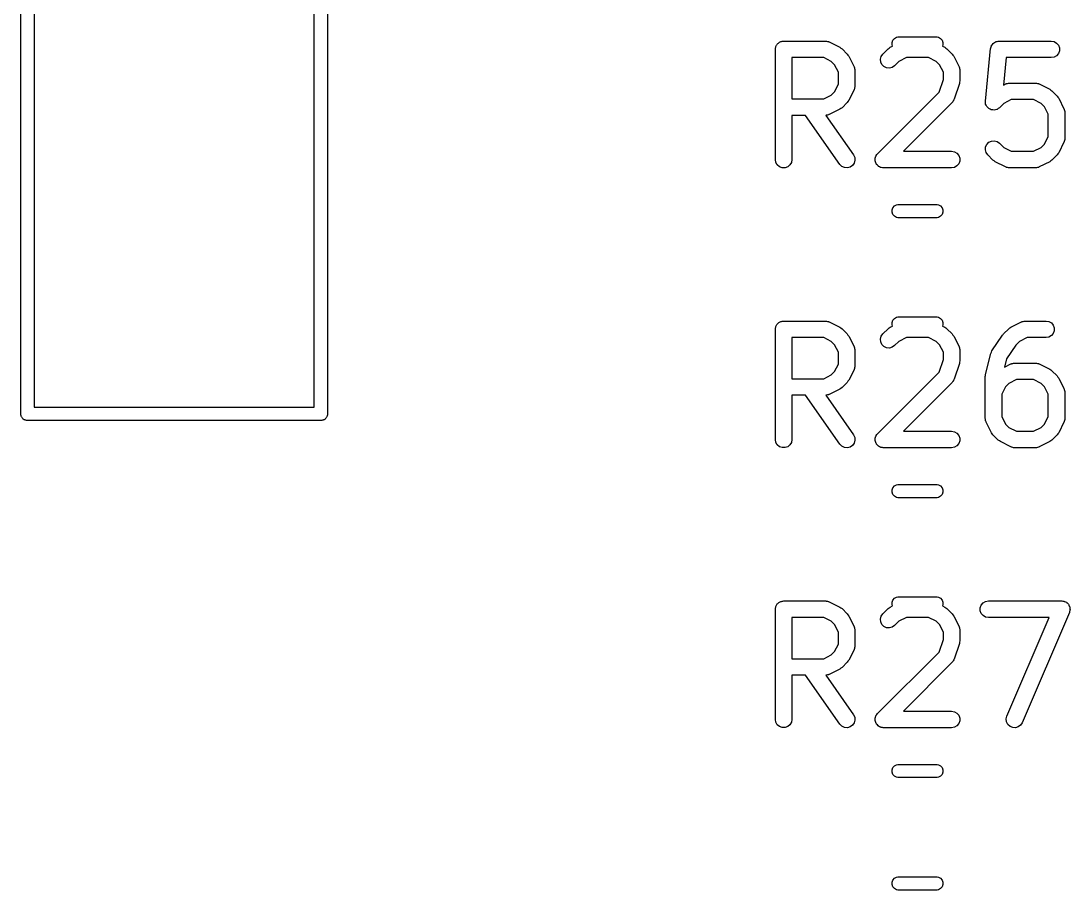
# Model space of a CAD drawing. Extents: x 105.5 to 202.9, y -138.6 to -44.
# Drawn here: x 142.12 to 151.64, y -79.31 to -71.42 of the extents above; entities that cross this region are included whole.
import ezdxf

# ---------------------------------------------------------------- set-up
doc = ezdxf.new("R2010")
doc.units = 0
doc.header["$MEASUREMENT"] = 0
doc.layers.add('BLACK', color=7, linetype='CONTINUOUS')

msp = doc.modelspace()

# ---------------------------------------------------------------- linework, layer by layer
at = {"layer": 'BLACK', "linetype": 'CONTINUOUS'}
for p, q in [((142.12, -74.9794), (142.12, -69.8448)), ((144.9, -69.8448), (144.9, -74.9952)), ((142.24, -69.91), (142.24, -74.93)), ((144.78, -74.93), (144.78, -69.91)), ((150.045, -71.5833), (150.063, -71.5727)), ((150.063, -71.5727), (150.078, -71.57)), ((150.078, -71.57), (150.432, -71.57)), ((150.432, -71.57), (150.447, -71.5727)), ((150.447, -71.5727), (150.465, -71.5833)), ((148.966, -71.6824), (148.967, -71.6759)), ((148.967, -71.6694), (148.969, -71.6632)), ((148.967, -71.6759), (148.967, -71.6694)), ((148.969, -71.6632), (148.97, -71.6567)), ((148.97, -71.6567), (148.974, -71.651)), ((148.974, -71.651), (148.976, -71.6449)), ((148.976, -71.6449), (148.98, -71.6399)), ((148.98, -71.6399), (148.983, -71.6342)), ((148.983, -71.6342), (148.988, -71.63)), ((148.988, -71.63), (148.993, -71.6249)), ((148.993, -71.6249), (148.998, -71.6216)), ((148.998, -71.6216), (149.003, -71.6174)), ((149.003, -71.6174), (149.009, -71.6152)), ((149.009, -71.6152), (149.015, -71.6119)), ((149.015, -71.6119), (149.022, -71.6108)), ((149.022, -71.6108), (149.028, -71.6085)), ((149.028, -71.6085), (149.034, -71.6085)), ((149.034, -71.6085), (149.041, -71.6074)), ((149.041, -71.6074), (149.422, -71.6074)), ((149.422, -71.6074), (149.426, -71.6081)), ((149.426, -71.6081), (149.43, -71.6079)), ((149.43, -71.6079), (149.439, -71.6104)), ((149.439, -71.6104), (149.447, -71.6119)), ((149.447, -71.6119), (149.451, -71.6141)), ((149.451, -71.6141), (149.455, -71.6153)), ((149.455, -71.6153), (149.55, -71.6629)), ((149.55, -71.6629), (149.56, -71.6701)), ((149.56, -71.6701), (149.57, -71.677)), ((149.57, -71.677), (149.618, -71.7246)), ((149.94, -71.7246), (149.988, -71.677)), ((149.988, -71.677), (149.998, -71.6701)), ((149.998, -71.6701), (150.007, -71.6629)), ((150.007, -71.6629), (150.028, -71.6525)), ((150.024, -71.6194), (150.031, -71.5995)), ((150.024, -71.6406), (150.024, -71.6194)), ((150.028, -71.6525), (150.024, -71.6406)), ((150.031, -71.5995), (150.045, -71.5833)), ((150.465, -71.5833), (150.479, -71.5995)), ((150.479, -71.5995), (150.486, -71.6194)), ((150.486, -71.6406), (150.482, -71.6525)), ((150.482, -71.6525), (150.503, -71.6629)), ((150.486, -71.6194), (150.486, -71.6406)), ((150.503, -71.6629), (150.512, -71.6701)), ((150.512, -71.6701), (150.522, -71.677)), ((150.522, -71.677), (150.57, -71.7246)), ((150.871, -72.1511), (150.918, -71.6749)), ((150.918, -71.6749), (150.919, -71.6722)), ((150.919, -71.6694), (150.923, -71.6597)), ((150.919, -71.6722), (150.919, -71.6694)), ((150.923, -71.6597), (150.926, -71.6498)), ((150.926, -71.6498), (150.927, -71.6475)), ((150.927, -71.6475), (150.928, -71.6449)), ((150.928, -71.6449), (150.935, -71.637)), ((150.935, -71.637), (150.941, -71.6287)), ((150.941, -71.6287), (150.943, -71.6271)), ((150.943, -71.6271), (150.945, -71.6249)), ((150.945, -71.6249), (150.954, -71.6198)), ((150.954, -71.6198), (150.962, -71.614)), ((150.962, -71.614), (150.965, -71.6133)), ((150.965, -71.6133), (150.967, -71.6119)), ((150.967, -71.6119), (150.978, -71.6101)), ((150.978, -71.6101), (150.987, -71.6076)), ((150.987, -71.6076), (150.99, -71.6079)), ((150.99, -71.6079), (150.993, -71.6074)), ((150.993, -71.6074), (151.469, -71.6074)), ((151.469, -71.6074), (151.495, -71.6119)), ((151.495, -71.6119), (151.517, -71.6249)), ((151.517, -71.6249), (151.534, -71.6449)), ((151.534, -71.6449), (151.543, -71.6694)), ((151.543, -71.6694), (151.543, -71.6954)), ((148.966, -72.6824), (148.966, -71.6824)), ((149.116, -71.7574), (149.116, -72.1312)), ((149.404, -71.7574), (149.116, -71.7574)), ((149.472, -71.7916), (149.404, -71.7574)), ((149.618, -71.7246), (149.624, -71.7344)), ((149.624, -71.7344), (149.632, -71.7441)), ((149.632, -71.7441), (149.679, -71.8393)), ((149.918, -71.7711), (149.925, -71.7459)), ((149.921, -71.797), (149.918, -71.7711)), ((149.925, -71.7459), (149.94, -71.7246)), ((150.154, -71.7574), (150.085, -71.7916)), ((150.356, -71.7574), (150.154, -71.7574)), ((150.425, -71.7916), (150.356, -71.7574)), ((150.57, -71.7246), (150.577, -71.7344)), ((150.577, -71.7344), (150.584, -71.7441)), ((150.584, -71.7441), (150.632, -71.8393)), ((151.061, -71.7574), (151.036, -72.0056)), ((151.469, -71.7574), (151.061, -71.7574)), ((151.495, -71.7529), (151.469, -71.7574)), ((151.517, -71.7398), (151.495, -71.7529)), ((151.534, -71.7199), (151.517, -71.7398)), ((151.543, -71.6954), (151.534, -71.7199)), ((149.503, -71.822), (149.472, -71.7916)), ((149.537, -71.8906), (149.503, -71.822)), ((149.679, -71.8393), (149.68, -71.8435)), ((149.68, -71.8435), (149.683, -71.8472)), ((149.683, -71.8472), (149.684, -71.8559)), ((149.684, -71.8559), (149.687, -71.8643)), ((149.687, -71.8643), (149.686, -71.8686)), ((149.932, -71.8206), (149.921, -71.797)), ((149.95, -71.8391), (149.932, -71.8206)), ((149.974, -71.8501), (149.95, -71.8391)), ((150, -71.8523), (149.974, -71.8501)), ((150.025, -71.8456), (150, -71.8523)), ((150.046, -71.8307), (150.025, -71.8456)), ((150.085, -71.7916), (150.046, -71.8307)), ((150.455, -71.822), (150.425, -71.7916)), ((150.49, -71.8906), (150.455, -71.822)), ((150.632, -71.8393), (150.633, -71.8435)), ((150.633, -71.8435), (150.635, -71.8472)), ((150.635, -71.8472), (150.637, -71.8559)), ((150.637, -71.8559), (150.639, -71.8643)), ((150.639, -71.8643), (150.639, -71.8686)), ((149.537, -71.998), (149.537, -71.8906)), ((149.686, -71.8686), (149.687, -71.8729)), ((149.687, -71.8729), (149.687, -72.0157)), ((150.451, -72.0704), (150.49, -71.9559)), ((150.49, -71.9559), (150.49, -71.8906)), ((150.639, -71.8686), (150.64, -71.8729)), ((150.64, -71.8729), (150.64, -71.9681)), ((149.503, -72.0665), (149.537, -71.998)), ((149.679, -72.0493), (149.632, -72.1445)), ((149.68, -72.0451), (149.679, -72.0493)), ((149.683, -72.0414), (149.68, -72.0451)), ((149.684, -72.0327), (149.683, -72.0414)), ((149.687, -72.0243), (149.684, -72.0327)), ((149.687, -72.0157), (149.686, -72.02)), ((149.686, -72.02), (149.687, -72.0243)), ((150.636, -71.9918), (150.588, -72.1347)), ((150.637, -71.9799), (150.636, -71.9918)), ((150.64, -71.9681), (150.637, -71.9799)), ((151.036, -72.0056), (151.055, -71.9963)), ((151.055, -71.9963), (151.059, -71.995)), ((151.059, -71.995), (151.063, -71.9929)), ((151.063, -71.9929), (151.071, -71.9913)), ((151.071, -71.9913), (151.08, -71.9888)), ((151.08, -71.9888), (151.084, -71.9891)), ((151.084, -71.9891), (151.088, -71.9883)), ((151.088, -71.9883), (151.326, -71.9883)), ((151.326, -71.9883), (151.331, -71.9891)), ((151.331, -71.9891), (151.335, -71.9888)), ((151.335, -71.9888), (151.343, -71.9913)), ((151.343, -71.9913), (151.352, -71.9929)), ((151.352, -71.9929), (151.356, -71.995)), ((151.356, -71.995), (151.36, -71.9963)), ((151.36, -71.9963), (151.455, -72.0439)), ((151.455, -72.0439), (151.465, -72.051)), ((151.465, -72.051), (151.475, -72.0579)), ((151.475, -72.0579), (151.522, -72.1055)), ((149.116, -72.1312), (149.404, -72.1312)), ((149.404, -72.1312), (149.472, -72.0969)), ((149.472, -72.0969), (149.503, -72.0665)), ((149.632, -72.1445), (149.624, -72.1542)), ((149.892, -72.6293), (150.451, -72.0704)), ((150.58, -72.1498), (150.576, -72.1576)), ((150.585, -72.1426), (150.58, -72.1498)), ((150.586, -72.1385), (150.585, -72.1426)), ((150.588, -72.1347), (150.586, -72.1385)), ((150.871, -72.1516), (150.871, -72.1511)), ((150.871, -72.152), (150.871, -72.1516)), ((150.872, -72.1645), (150.871, -72.152)), ((151.106, -72.1383), (151.038, -72.1726)), ((151.309, -72.1383), (151.106, -72.1383)), ((151.377, -72.1726), (151.309, -72.1383)), ((151.522, -72.1055), (151.529, -72.1154)), ((151.529, -72.1154), (151.536, -72.125)), ((151.536, -72.125), (151.584, -72.2203)), ((149.55, -72.2257), (149.455, -72.2733)), ((149.56, -72.2185), (149.55, -72.2257)), ((149.57, -72.2116), (149.56, -72.2185)), ((149.618, -72.164), (149.57, -72.2116)), ((149.624, -72.1542), (149.618, -72.164)), ((150.57, -72.164), (150.127, -72.6074)), ((150.572, -72.1604), (150.57, -72.164)), ((150.576, -72.1576), (150.572, -72.1604)), ((150.873, -72.1771), (150.872, -72.1645)), ((150.873, -72.1775), (150.873, -72.1771)), ((150.873, -72.178), (150.873, -72.1775)), ((150.878, -72.1894), (150.873, -72.178)), ((150.884, -72.2008), (150.878, -72.1894)), ((150.884, -72.2012), (150.884, -72.2008)), ((150.884, -72.2016), (150.884, -72.2012)), ((150.893, -72.2105), (150.884, -72.2016)), ((150.902, -72.2195), (150.893, -72.2105)), ((150.902, -72.2197), (150.902, -72.2195)), ((150.902, -72.22), (150.902, -72.2197)), ((150.914, -72.2253), (150.902, -72.22)), ((150.925, -72.2308), (150.914, -72.2253)), ((150.926, -72.2308), (150.925, -72.2308)), ((150.926, -72.231), (150.926, -72.2308)), ((150.939, -72.2321), (150.926, -72.231)), ((150.951, -72.2334), (150.939, -72.2321)), ((150.952, -72.2332), (150.951, -72.2334)), ((150.964, -72.23), (150.952, -72.2333)), ((150.952, -72.2333), (150.952, -72.2332)), ((150.976, -72.2269), (150.964, -72.23)), ((150.977, -72.2267), (150.976, -72.2269)), ((150.987, -72.2193), (150.977, -72.2265)), ((150.977, -72.2265), (150.977, -72.2267)), ((150.998, -72.2123), (150.987, -72.2193)), ((150.999, -72.2116), (150.998, -72.2119)), ((150.998, -72.2119), (150.998, -72.2123)), ((151.038, -72.1726), (150.999, -72.2116)), ((151.408, -72.203), (151.377, -72.1726)), ((151.442, -72.2715), (151.408, -72.203)), ((151.584, -72.2203), (151.585, -72.2244)), ((151.585, -72.2244), (151.587, -72.2282)), ((151.587, -72.2282), (151.589, -72.2368)), ((151.589, -72.2368), (151.591, -72.2452)), ((151.591, -72.2452), (151.591, -72.2495)), ((149.24, -72.2812), (149.116, -72.2812)), ((149.116, -72.2812), (149.116, -72.6824)), ((149.551, -72.7254), (149.24, -72.2812)), ((149.426, -72.2804), (149.423, -72.281)), ((149.423, -72.281), (149.674, -72.6394)), ((149.43, -72.2807), (149.426, -72.2804)), ((149.439, -72.2782), (149.43, -72.2807)), ((149.447, -72.2767), (149.439, -72.2782)), ((149.451, -72.2745), (149.447, -72.2767)), ((149.455, -72.2733), (149.451, -72.2745)), ((151.442, -72.4742), (151.442, -72.2715)), ((151.591, -72.2495), (151.592, -72.2538)), ((151.592, -72.2538), (151.592, -72.4919)), ((150.884, -72.5441), (150.902, -72.5257)), ((150.902, -72.5257), (150.926, -72.5147)), ((150.926, -72.5147), (150.952, -72.5124)), ((150.952, -72.5124), (150.977, -72.5192)), ((150.977, -72.5192), (150.999, -72.5341)), ((150.999, -72.5341), (151.038, -72.5731)), ((151.408, -72.5427), (151.442, -72.4742)), ((151.584, -72.5254), (151.536, -72.6207)), ((151.585, -72.5213), (151.584, -72.5254)), ((151.587, -72.5176), (151.585, -72.5213)), ((151.589, -72.5089), (151.587, -72.5176)), ((151.591, -72.5005), (151.589, -72.5089)), ((151.592, -72.4919), (151.591, -72.4962)), ((151.591, -72.4962), (151.591, -72.5005)), ((149.887, -72.6374), (149.892, -72.6293)), ((150.127, -72.6074), (150.565, -72.6074)), ((150.565, -72.6074), (150.59, -72.6119)), ((150.59, -72.6119), (150.613, -72.6249)), ((150.613, -72.6249), (150.629, -72.6449)), ((150.871, -72.5937), (150.873, -72.5677)), ((150.878, -72.6188), (150.871, -72.5937)), ((150.873, -72.5677), (150.884, -72.5441)), ((150.892, -72.6402), (150.878, -72.6188)), ((151.038, -72.5731), (151.106, -72.6074)), ((151.106, -72.6074), (151.309, -72.6074)), ((151.309, -72.6074), (151.377, -72.5731)), ((151.377, -72.5731), (151.408, -72.5427)), ((151.536, -72.6207), (151.529, -72.6303)), ((148.97, -72.708), (148.966, -72.6824)), ((148.983, -72.7306), (148.97, -72.708)), ((149.111, -72.708), (149.098, -72.7306)), ((149.116, -72.6824), (149.111, -72.708)), ((149.68, -72.7141), (149.665, -72.7354)), ((149.674, -72.6394), (149.685, -72.663)), ((149.687, -72.6889), (149.68, -72.7141)), ((149.685, -72.663), (149.687, -72.6889)), ((149.871, -72.6758), (149.872, -72.6727)), ((149.872, -72.6856), (149.871, -72.6758)), ((149.872, -72.6694), (149.875, -72.6601)), ((149.872, -72.6727), (149.872, -72.6694)), ((149.872, -72.6954), (149.872, -72.6856)), ((149.873, -72.6985), (149.872, -72.6954)), ((149.873, -72.7018), (149.873, -72.6985)), ((149.877, -72.7107), (149.873, -72.7018)), ((149.875, -72.6601), (149.878, -72.6507)), ((149.881, -72.7199), (149.877, -72.7107)), ((149.878, -72.6507), (149.879, -72.648)), ((149.879, -72.648), (149.881, -72.6449)), ((149.881, -72.6449), (149.887, -72.6374)), ((149.883, -72.7224), (149.881, -72.7199)), ((149.884, -72.7254), (149.883, -72.7224)), ((150.629, -72.7199), (150.613, -72.7398)), ((150.629, -72.6449), (150.638, -72.6694)), ((150.638, -72.6954), (150.629, -72.7199)), ((150.638, -72.6694), (150.638, -72.6954)), ((150.94, -72.6878), (150.892, -72.6402)), ((150.95, -72.6947), (150.94, -72.6878)), ((150.96, -72.7018), (150.95, -72.6947)), ((151.055, -72.7495), (150.96, -72.7018)), ((151.455, -72.7018), (151.36, -72.7495)), ((151.465, -72.6947), (151.455, -72.7018)), ((151.475, -72.6878), (151.465, -72.6947)), ((151.522, -72.6402), (151.475, -72.6878)), ((151.529, -72.6303), (151.522, -72.6402)), ((149.003, -72.7473), (148.983, -72.7306)), ((149.028, -72.7562), (149.003, -72.7473)), ((149.054, -72.7562), (149.028, -72.7562)), ((149.078, -72.7473), (149.054, -72.7562)), ((149.098, -72.7306), (149.078, -72.7473)), ((149.569, -72.7438), (149.551, -72.7254)), ((149.593, -72.7548), (149.569, -72.7438)), ((149.619, -72.7571), (149.593, -72.7548)), ((149.644, -72.7504), (149.619, -72.7571)), ((149.665, -72.7354), (149.644, -72.7504)), ((149.891, -72.7323), (149.884, -72.7254)), ((149.897, -72.7398), (149.891, -72.7323)), ((149.9, -72.7415), (149.897, -72.7398)), ((149.902, -72.7438), (149.9, -72.7415)), ((149.911, -72.748), (149.902, -72.7438)), ((149.92, -72.7529), (149.911, -72.748)), ((149.923, -72.7534), (149.92, -72.7529)), ((149.926, -72.7548), (149.923, -72.7534)), ((149.936, -72.7557), (149.926, -72.7548)), ((149.945, -72.7574), (149.936, -72.7557)), ((150.565, -72.7574), (149.945, -72.7574)), ((150.59, -72.7529), (150.565, -72.7574)), ((150.613, -72.7398), (150.59, -72.7529)), ((151.059, -72.7507), (151.055, -72.7495)), ((151.063, -72.7529), (151.059, -72.7507)), ((151.071, -72.7544), (151.063, -72.7529)), ((151.08, -72.7569), (151.071, -72.7544)), ((151.084, -72.7566), (151.08, -72.7569)), ((151.088, -72.7574), (151.084, -72.7566)), ((151.326, -72.7574), (151.088, -72.7574)), ((151.331, -72.7566), (151.326, -72.7574)), ((151.335, -72.7569), (151.331, -72.7566)), ((151.343, -72.7544), (151.335, -72.7569)), ((151.352, -72.7529), (151.343, -72.7544)), ((151.356, -72.7507), (151.352, -72.7529)), ((151.36, -72.7495), (151.356, -72.7507)), ((150.031, -73.1195), (150.045, -73.1033)), ((150.045, -73.1033), (150.063, -73.0927)), ((150.063, -73.0927), (150.078, -73.09)), ((150.078, -73.09), (150.432, -73.09)), ((150.432, -73.09), (150.447, -73.0927)), ((150.447, -73.0927), (150.465, -73.1033)), ((150.465, -73.1033), (150.479, -73.1195)), ((150.024, -73.1394), (150.031, -73.1195)), ((150.024, -73.1606), (150.024, -73.1394)), ((150.031, -73.1805), (150.024, -73.1606)), ((150.045, -73.1967), (150.031, -73.1805)), ((150.063, -73.2073), (150.045, -73.1967)), ((150.465, -73.1967), (150.447, -73.2073)), ((150.479, -73.1805), (150.465, -73.1967)), ((150.479, -73.1195), (150.486, -73.1394)), ((150.486, -73.1606), (150.479, -73.1805)), ((150.486, -73.1394), (150.486, -73.1606)), ((150.078, -73.21), (150.063, -73.2073)), ((150.432, -73.21), (150.078, -73.21)), ((150.447, -73.2073), (150.432, -73.21)), ((149.009, -74.1552), (149.015, -74.1519)), ((149.015, -74.1519), (149.022, -74.1508)), ((149.022, -74.1508), (149.028, -74.1485)), ((149.028, -74.1485), (149.034, -74.1485)), ((149.034, -74.1485), (149.041, -74.1474)), ((149.041, -74.1474), (149.422, -74.1474)), ((149.422, -74.1474), (149.426, -74.1481)), ((149.426, -74.1481), (149.43, -74.1479)), ((149.43, -74.1479), (149.439, -74.1504)), ((149.439, -74.1504), (149.447, -74.1519)), ((149.447, -74.1519), (149.451, -74.1541)), ((150.024, -74.1594), (150.031, -74.1395)), ((150.031, -74.1395), (150.045, -74.1233)), ((150.045, -74.1233), (150.063, -74.1127)), ((150.063, -74.1127), (150.078, -74.11)), ((150.078, -74.11), (150.432, -74.11)), ((150.432, -74.11), (150.447, -74.1127)), ((150.447, -74.1127), (150.465, -74.1233)), ((150.465, -74.1233), (150.479, -74.1395)), ((150.479, -74.1395), (150.486, -74.1594)), ((151.202, -74.1541), (151.206, -74.1519)), ((151.206, -74.1519), (151.214, -74.1504)), ((151.214, -74.1504), (151.223, -74.1479)), ((151.223, -74.1479), (151.227, -74.1481)), ((151.227, -74.1481), (151.231, -74.1474)), ((151.231, -74.1474), (151.422, -74.1474)), ((151.422, -74.1474), (151.447, -74.1519)), ((151.447, -74.1519), (151.47, -74.1649)), ((148.966, -74.2224), (148.967, -74.2159)), ((148.966, -75.2224), (148.966, -74.2224)), ((148.967, -74.2094), (148.969, -74.2032)), ((148.967, -74.2159), (148.967, -74.2094)), ((148.969, -74.2032), (148.97, -74.1967)), ((148.97, -74.1967), (148.974, -74.191)), ((148.974, -74.191), (148.976, -74.1849)), ((148.976, -74.1849), (148.98, -74.1799)), ((148.98, -74.1799), (148.983, -74.1742)), ((148.983, -74.1742), (148.988, -74.17)), ((148.988, -74.17), (148.993, -74.1649)), ((148.993, -74.1649), (148.998, -74.1616)), ((148.998, -74.1616), (149.003, -74.1574)), ((149.003, -74.1574), (149.009, -74.1552)), ((149.451, -74.1541), (149.455, -74.1553)), ((149.455, -74.1553), (149.55, -74.2029)), ((149.55, -74.2029), (149.56, -74.2101)), ((149.56, -74.2101), (149.57, -74.217)), ((149.57, -74.217), (149.618, -74.2646)), ((149.94, -74.2646), (149.988, -74.217)), ((149.988, -74.217), (149.998, -74.2101)), ((149.998, -74.2101), (150.007, -74.2029)), ((150.007, -74.2029), (150.028, -74.1925)), ((150.024, -74.1806), (150.024, -74.1594)), ((150.028, -74.1925), (150.024, -74.1806)), ((150.486, -74.1806), (150.482, -74.1925)), ((150.482, -74.1925), (150.503, -74.2029)), ((150.486, -74.1594), (150.486, -74.1806)), ((150.503, -74.2029), (150.512, -74.2101)), ((150.512, -74.2101), (150.522, -74.217)), ((150.522, -74.217), (150.57, -74.2646)), ((151.035, -74.2646), (151.083, -74.217)), ((151.083, -74.217), (151.093, -74.2101)), ((151.093, -74.2101), (151.102, -74.2029)), ((151.102, -74.2029), (151.198, -74.1553)), ((151.198, -74.1553), (151.202, -74.1541)), ((151.47, -74.1649), (151.487, -74.1849)), ((151.487, -74.1849), (151.496, -74.2094)), ((151.496, -74.2354), (151.487, -74.2599)), ((151.496, -74.2094), (151.496, -74.2354)), ((149.116, -74.2974), (149.116, -74.6712)), ((149.404, -74.2974), (149.116, -74.2974)), ((149.472, -74.3316), (149.404, -74.2974)), ((149.503, -74.362), (149.472, -74.3316)), ((149.618, -74.2646), (149.624, -74.2744)), ((149.624, -74.2744), (149.632, -74.2841)), ((149.632, -74.2841), (149.679, -74.3793)), ((149.918, -74.3111), (149.925, -74.2859)), ((149.921, -74.337), (149.918, -74.3111)), ((149.932, -74.3606), (149.921, -74.337)), ((149.925, -74.2859), (149.94, -74.2646)), ((150.085, -74.3316), (150.046, -74.3707)), ((150.154, -74.2974), (150.085, -74.3316)), ((150.356, -74.2974), (150.154, -74.2974)), ((150.425, -74.3316), (150.356, -74.2974)), ((150.455, -74.362), (150.425, -74.3316)), ((150.57, -74.2646), (150.577, -74.2744)), ((150.577, -74.2744), (150.584, -74.2841)), ((150.584, -74.2841), (150.632, -74.3793)), ((150.931, -74.4189), (151.026, -74.276)), ((151.026, -74.276), (151.031, -74.2707)), ((151.031, -74.2707), (151.035, -74.2646)), ((151.18, -74.3316), (151.147, -74.3654)), ((151.249, -74.2974), (151.18, -74.3316)), ((151.422, -74.2974), (151.249, -74.2974)), ((151.447, -74.2929), (151.422, -74.2974)), ((151.47, -74.2798), (151.447, -74.2929)), ((151.487, -74.2599), (151.47, -74.2798)), ((149.537, -74.4306), (149.503, -74.362)), ((149.537, -74.538), (149.537, -74.4306)), ((149.679, -74.3793), (149.68, -74.3835)), ((149.68, -74.3835), (149.683, -74.3872)), ((149.683, -74.3872), (149.684, -74.3959)), ((149.684, -74.3959), (149.687, -74.4043)), ((149.687, -74.4043), (149.686, -74.4086)), ((149.686, -74.4086), (149.687, -74.4129)), ((149.687, -74.4129), (149.687, -74.5557)), ((149.95, -74.3791), (149.932, -74.3606)), ((149.974, -74.3901), (149.95, -74.3791)), ((150, -74.3923), (149.974, -74.3901)), ((150.025, -74.3856), (150, -74.3923)), ((150.046, -74.3707), (150.025, -74.3856)), ((150.49, -74.4306), (150.455, -74.362)), ((150.49, -74.4959), (150.49, -74.4306)), ((150.632, -74.3793), (150.633, -74.3835)), ((150.633, -74.3835), (150.635, -74.3872)), ((150.635, -74.3872), (150.637, -74.3959)), ((150.637, -74.3959), (150.639, -74.4043)), ((150.639, -74.4043), (150.639, -74.4086)), ((150.639, -74.4086), (150.64, -74.4129)), ((150.64, -74.4129), (150.64, -74.5081)), ((150.92, -74.4423), (150.926, -74.4306)), ((150.926, -74.4306), (150.931, -74.4189)), ((151.147, -74.3654), (151.063, -74.4913)), ((150.451, -74.6104), (150.49, -74.4959)), ((150.636, -74.5318), (150.588, -74.6747)), ((150.637, -74.5199), (150.636, -74.5318)), ((150.64, -74.5081), (150.637, -74.5199)), ((150.873, -74.6328), (150.92, -74.4423)), ((151.063, -74.4913), (151.044, -74.5654)), ((151.107, -74.535), (151.11, -74.5329)), ((151.11, -74.5329), (151.119, -74.5313)), ((151.119, -74.5313), (151.127, -74.5288)), ((151.127, -74.5288), (151.132, -74.5291)), ((151.132, -74.5291), (151.136, -74.5283)), ((151.136, -74.5283), (151.326, -74.5283)), ((151.326, -74.5283), (151.331, -74.5291)), ((151.331, -74.5291), (151.335, -74.5288)), ((151.335, -74.5288), (151.343, -74.5313)), ((151.343, -74.5313), (151.352, -74.5329)), ((151.352, -74.5329), (151.356, -74.535)), ((149.472, -74.6369), (149.503, -74.6065)), ((149.503, -74.6065), (149.537, -74.538)), ((149.679, -74.5893), (149.632, -74.6845)), ((149.68, -74.5851), (149.679, -74.5893)), ((149.683, -74.5814), (149.68, -74.5851)), ((149.684, -74.5727), (149.683, -74.5814)), ((149.687, -74.5643), (149.684, -74.5727)), ((149.687, -74.5557), (149.686, -74.56)), ((149.686, -74.56), (149.687, -74.5643)), ((149.892, -75.1693), (150.451, -74.6104)), ((151.044, -74.5654), (151.102, -74.5363)), ((151.102, -74.5363), (151.107, -74.535)), ((151.356, -74.535), (151.36, -74.5363)), ((151.36, -74.5363), (151.455, -74.5839)), ((151.455, -74.5839), (151.465, -74.591)), ((151.465, -74.591), (151.475, -74.5979)), ((151.475, -74.5979), (151.522, -74.6455)), ((149.116, -74.6712), (149.404, -74.6712)), ((149.404, -74.6712), (149.472, -74.6369)), ((149.618, -74.704), (149.57, -74.7516)), ((149.624, -74.6942), (149.618, -74.704)), ((149.632, -74.6845), (149.624, -74.6942)), ((150.57, -74.704), (150.127, -75.1474)), ((150.572, -74.7004), (150.57, -74.704)), ((150.576, -74.6976), (150.572, -74.7004)), ((150.58, -74.6898), (150.576, -74.6976)), ((150.585, -74.6826), (150.58, -74.6898)), ((150.586, -74.6785), (150.585, -74.6826)), ((150.588, -74.6747), (150.586, -74.6785)), ((150.87, -74.651), (150.872, -74.6419)), ((150.87, -75.0319), (150.87, -74.651)), ((150.872, -74.6419), (150.873, -74.6328)), ((151.085, -74.7126), (151.055, -74.743)), ((151.154, -74.6783), (151.085, -74.7126)), ((151.309, -74.6783), (151.154, -74.6783)), ((151.377, -74.7126), (151.309, -74.6783)), ((151.408, -74.743), (151.377, -74.7126)), ((151.522, -74.6455), (151.529, -74.6554)), ((151.529, -74.6554), (151.536, -74.665)), ((151.536, -74.665), (151.584, -74.7603)), ((149.439, -74.8182), (149.43, -74.8207)), ((149.447, -74.8167), (149.439, -74.8182)), ((149.451, -74.8145), (149.447, -74.8167)), ((149.455, -74.8133), (149.451, -74.8145)), ((149.55, -74.7657), (149.455, -74.8133)), ((149.56, -74.7585), (149.55, -74.7657)), ((149.57, -74.7516), (149.56, -74.7585)), ((151.055, -74.743), (151.02, -74.8115)), ((151.02, -74.8115), (151.02, -75.0142)), ((151.442, -74.8115), (151.408, -74.743)), ((151.442, -75.0142), (151.442, -74.8115)), ((151.584, -74.7603), (151.585, -74.7644)), ((151.585, -74.7644), (151.587, -74.7682)), ((151.587, -74.7682), (151.589, -74.7768)), ((151.589, -74.7768), (151.591, -74.7852)), ((151.591, -74.7852), (151.591, -74.7895)), ((151.591, -74.7895), (151.592, -74.7938)), ((151.592, -74.7938), (151.592, -75.0319)), ((149.24, -74.8212), (149.116, -74.8212)), ((149.116, -74.8212), (149.116, -75.2224)), ((149.551, -75.2654), (149.24, -74.8212)), ((149.426, -74.8204), (149.423, -74.821)), ((149.423, -74.821), (149.674, -75.1794)), ((149.43, -74.8207), (149.426, -74.8204)), ((142.12, -75.0006), (142.12, -74.9794)), ((142.122, -75.0056), (142.12, -75.0006)), ((142.123, -75.0108), (142.122, -75.0056)), ((142.24, -74.93), (144.78, -74.93)), ((144.898, -75.0056), (144.897, -75.0108)), ((144.9, -75.0006), (144.898, -75.0056)), ((144.9, -74.9952), (144.9, -74.9953)), ((144.9, -74.9953), (144.9, -75.0006)), ((142.125, -75.0155), (142.123, -75.0108)), ((142.127, -75.0205), (142.125, -75.0155)), ((142.131, -75.0245), (142.127, -75.0205)), ((142.133, -75.0292), (142.131, -75.0245)), ((142.137, -75.0326), (142.133, -75.0292)), ((142.141, -75.0367), (142.137, -75.0326)), ((142.145, -75.0393), (142.141, -75.0367)), ((142.15, -75.0428), (142.145, -75.0393)), ((142.155, -75.0446), (142.15, -75.0428)), ((142.159, -75.0473), (142.155, -75.0446)), ((142.164, -75.0482), (142.159, -75.0473)), ((142.169, -75.05), (142.164, -75.0482)), ((142.175, -75.05), (142.169, -75.05)), ((144.845, -75.05), (142.175, -75.05)), ((142.175, -75.05), (142.175, -75.05)), ((144.851, -75.05), (144.845, -75.05)), ((144.845, -75.05), (144.845, -75.05)), ((144.856, -75.0482), (144.851, -75.05)), ((144.861, -75.0473), (144.856, -75.0482)), ((144.865, -75.0446), (144.861, -75.0473)), ((144.87, -75.0428), (144.865, -75.0446)), ((144.875, -75.0393), (144.87, -75.0428)), ((144.879, -75.0367), (144.875, -75.0393)), ((144.883, -75.0326), (144.879, -75.0367)), ((144.887, -75.0292), (144.883, -75.0326)), ((144.889, -75.0245), (144.887, -75.0292)), ((144.893, -75.0205), (144.889, -75.0245)), ((144.895, -75.0155), (144.893, -75.0205)), ((144.897, -75.0108), (144.895, -75.0155)), ((150.871, -75.0362), (150.87, -75.0319)), ((150.871, -75.0405), (150.871, -75.0362)), ((150.873, -75.0489), (150.871, -75.0405)), ((150.875, -75.0576), (150.873, -75.0489)), ((150.877, -75.0613), (150.875, -75.0576)), ((150.878, -75.0654), (150.877, -75.0613)), ((150.926, -75.1607), (150.878, -75.0654)), ((151.02, -75.0142), (151.055, -75.0827)), ((151.055, -75.0827), (151.085, -75.1131)), ((151.377, -75.1131), (151.408, -75.0827)), ((151.408, -75.0827), (151.442, -75.0142)), ((151.584, -75.0654), (151.536, -75.1607)), ((151.585, -75.0613), (151.584, -75.0654)), ((151.587, -75.0576), (151.585, -75.0613)), ((151.589, -75.0489), (151.587, -75.0576)), ((151.591, -75.0405), (151.589, -75.0489)), ((151.592, -75.0319), (151.591, -75.0362)), ((151.591, -75.0362), (151.591, -75.0405)), ((149.674, -75.1794), (149.685, -75.203)), ((149.872, -75.2094), (149.875, -75.2001)), ((149.875, -75.2001), (149.878, -75.1907)), ((149.878, -75.1907), (149.879, -75.188)), ((149.879, -75.188), (149.881, -75.1849)), ((149.881, -75.1849), (149.887, -75.1774)), ((149.887, -75.1774), (149.892, -75.1693)), ((150.127, -75.1474), (150.565, -75.1474)), ((150.565, -75.1474), (150.59, -75.1519)), ((150.59, -75.1519), (150.613, -75.1649)), ((150.613, -75.1649), (150.629, -75.1849)), ((150.629, -75.1849), (150.638, -75.2094)), ((150.933, -75.1703), (150.926, -75.1607)), ((150.94, -75.1802), (150.933, -75.1703)), ((150.988, -75.2278), (150.94, -75.1802)), ((151.085, -75.1131), (151.154, -75.1474)), ((151.154, -75.1474), (151.309, -75.1474)), ((151.309, -75.1474), (151.377, -75.1131)), ((151.522, -75.1802), (151.475, -75.2278)), ((151.529, -75.1703), (151.522, -75.1802)), ((151.536, -75.1607), (151.529, -75.1703)), ((148.97, -75.248), (148.966, -75.2224)), ((148.983, -75.2706), (148.97, -75.248)), ((149.003, -75.2873), (148.983, -75.2706)), ((149.028, -75.2962), (149.003, -75.2873)), ((149.078, -75.2873), (149.054, -75.2962)), ((149.098, -75.2706), (149.078, -75.2873)), ((149.111, -75.248), (149.098, -75.2706)), ((149.116, -75.2224), (149.111, -75.248)), ((149.569, -75.2838), (149.551, -75.2654)), ((149.593, -75.2948), (149.569, -75.2838)), ((149.619, -75.2971), (149.593, -75.2948)), ((149.644, -75.2904), (149.619, -75.2971)), ((149.665, -75.2754), (149.644, -75.2904)), ((149.68, -75.2541), (149.665, -75.2754)), ((149.687, -75.2289), (149.68, -75.2541)), ((149.685, -75.203), (149.687, -75.2289)), ((149.871, -75.2158), (149.872, -75.2127)), ((149.872, -75.2256), (149.871, -75.2158)), ((149.872, -75.2127), (149.872, -75.2094)), ((149.872, -75.2354), (149.872, -75.2256)), ((149.873, -75.2385), (149.872, -75.2354)), ((149.873, -75.2418), (149.873, -75.2385)), ((149.877, -75.2507), (149.873, -75.2418)), ((149.881, -75.2599), (149.877, -75.2507)), ((149.883, -75.2624), (149.881, -75.2599)), ((149.884, -75.2654), (149.883, -75.2624)), ((149.891, -75.2723), (149.884, -75.2654)), ((149.897, -75.2798), (149.891, -75.2723)), ((149.9, -75.2815), (149.897, -75.2798)), ((149.902, -75.2838), (149.9, -75.2815)), ((149.911, -75.288), (149.902, -75.2838)), ((149.92, -75.2929), (149.911, -75.288)), ((149.923, -75.2934), (149.92, -75.2929)), ((149.926, -75.2948), (149.923, -75.2934)), ((149.936, -75.2957), (149.926, -75.2948)), ((150.59, -75.2929), (150.565, -75.2974)), ((150.613, -75.2798), (150.59, -75.2929)), ((150.629, -75.2599), (150.613, -75.2798)), ((150.638, -75.2354), (150.629, -75.2599)), ((150.638, -75.2094), (150.638, -75.2354)), ((150.998, -75.2347), (150.988, -75.2278)), ((151.007, -75.2418), (150.998, -75.2347)), ((151.102, -75.2895), (151.007, -75.2418)), ((151.107, -75.2907), (151.102, -75.2895)), ((151.11, -75.2929), (151.107, -75.2907)), ((151.119, -75.2944), (151.11, -75.2929)), ((151.127, -75.2969), (151.119, -75.2944)), ((151.343, -75.2944), (151.335, -75.2969)), ((151.352, -75.2929), (151.343, -75.2944)), ((151.356, -75.2907), (151.352, -75.2929)), ((151.36, -75.2895), (151.356, -75.2907)), ((151.455, -75.2418), (151.36, -75.2895)), ((151.465, -75.2347), (151.455, -75.2418)), ((151.475, -75.2278), (151.465, -75.2347)), ((149.054, -75.2962), (149.028, -75.2962)), ((149.945, -75.2974), (149.936, -75.2957)), ((150.565, -75.2974), (149.945, -75.2974)), ((151.132, -75.2966), (151.127, -75.2969)), ((151.136, -75.2974), (151.132, -75.2966)), ((151.326, -75.2974), (151.136, -75.2974)), ((151.331, -75.2966), (151.326, -75.2974)), ((151.335, -75.2969), (151.331, -75.2966)), ((150.024, -75.6794), (150.031, -75.6595)), ((150.031, -75.6595), (150.045, -75.6433)), ((150.045, -75.6433), (150.063, -75.6327)), ((150.063, -75.6327), (150.078, -75.63)), ((150.078, -75.63), (150.432, -75.63)), ((150.432, -75.63), (150.447, -75.6327)), ((150.447, -75.6327), (150.465, -75.6433)), ((150.465, -75.6433), (150.479, -75.6595)), ((150.479, -75.6595), (150.486, -75.6794)), ((150.024, -75.7006), (150.024, -75.6794)), ((150.031, -75.7205), (150.024, -75.7006)), ((150.045, -75.7367), (150.031, -75.7205)), ((150.063, -75.7473), (150.045, -75.7367)), ((150.078, -75.75), (150.063, -75.7473)), ((150.432, -75.75), (150.078, -75.75)), ((150.447, -75.7473), (150.432, -75.75)), ((150.465, -75.7367), (150.447, -75.7473)), ((150.479, -75.7205), (150.465, -75.7367)), ((150.486, -75.7006), (150.479, -75.7205)), ((150.486, -75.6794), (150.486, -75.7006)), ((148.976, -76.7249), (148.98, -76.7199)), ((148.98, -76.7199), (148.983, -76.7142)), ((148.983, -76.7142), (148.988, -76.71)), ((148.988, -76.71), (148.993, -76.7049)), ((148.993, -76.7049), (148.998, -76.7016)), ((148.998, -76.7016), (149.003, -76.6974)), ((149.003, -76.6974), (149.009, -76.6952)), ((149.009, -76.6952), (149.015, -76.6919)), ((149.015, -76.6919), (149.022, -76.6908)), ((149.022, -76.6908), (149.028, -76.6885)), ((149.028, -76.6885), (149.034, -76.6885)), ((149.034, -76.6885), (149.041, -76.6874)), ((149.041, -76.6874), (149.422, -76.6874)), ((149.422, -76.6874), (149.426, -76.6881)), ((149.426, -76.6881), (149.43, -76.6879)), ((149.43, -76.6879), (149.439, -76.6904)), ((149.439, -76.6904), (149.447, -76.6919)), ((149.447, -76.6919), (149.451, -76.6941)), ((149.451, -76.6941), (149.455, -76.6953)), ((149.455, -76.6953), (149.55, -76.7429)), ((150.024, -76.6994), (150.031, -76.6795)), ((150.024, -76.7206), (150.024, -76.6994)), ((150.028, -76.7325), (150.024, -76.7206)), ((150.031, -76.6795), (150.045, -76.6633)), ((150.045, -76.6633), (150.063, -76.6527)), ((150.063, -76.6527), (150.078, -76.65)), ((150.078, -76.65), (150.432, -76.65)), ((150.432, -76.65), (150.447, -76.6527)), ((150.447, -76.6527), (150.465, -76.6633)), ((150.465, -76.6633), (150.479, -76.6795)), ((150.479, -76.6795), (150.486, -76.6994)), ((150.486, -76.7206), (150.482, -76.7325)), ((150.486, -76.6994), (150.486, -76.7206)), ((150.833, -76.7249), (150.85, -76.7049)), ((150.85, -76.7049), (150.872, -76.6919)), ((150.872, -76.6919), (150.898, -76.6874)), ((150.898, -76.6874), (151.565, -76.6874)), ((151.565, -76.6874), (151.573, -76.6889)), ((151.573, -76.6889), (151.582, -76.6894)), ((151.582, -76.6894), (151.586, -76.6911)), ((151.586, -76.6911), (151.59, -76.6919)), ((151.59, -76.6919), (151.598, -76.6962)), ((151.598, -76.6962), (151.606, -76.6996)), ((151.606, -76.6996), (151.609, -76.7027)), ((151.609, -76.7027), (151.613, -76.7049)), ((151.613, -76.7049), (151.618, -76.7115)), ((151.618, -76.7115), (151.625, -76.7175)), ((151.625, -76.7175), (151.627, -76.7214)), ((151.627, -76.7214), (151.629, -76.7249)), ((148.966, -76.7624), (148.967, -76.7559)), ((148.966, -77.7624), (148.966, -76.7624)), ((148.967, -76.7494), (148.969, -76.7432)), ((148.967, -76.7559), (148.967, -76.7494)), ((148.969, -76.7432), (148.97, -76.7367)), ((148.97, -76.7367), (148.974, -76.731)), ((148.974, -76.731), (148.976, -76.7249)), ((149.55, -76.7429), (149.56, -76.7501)), ((149.56, -76.7501), (149.57, -76.757)), ((149.57, -76.757), (149.618, -76.8046)), ((149.618, -76.8046), (149.624, -76.8144)), ((149.624, -76.8144), (149.632, -76.8241)), ((149.925, -76.8259), (149.94, -76.8046)), ((149.94, -76.8046), (149.988, -76.757)), ((149.988, -76.757), (149.998, -76.7501)), ((149.998, -76.7501), (150.007, -76.7429)), ((150.007, -76.7429), (150.028, -76.7325)), ((150.482, -76.7325), (150.503, -76.7429)), ((150.503, -76.7429), (150.512, -76.7501)), ((150.512, -76.7501), (150.522, -76.757)), ((150.522, -76.757), (150.57, -76.8046)), ((150.57, -76.8046), (150.577, -76.8144)), ((150.577, -76.8144), (150.584, -76.8241)), ((150.824, -76.7494), (150.833, -76.7249)), ((150.824, -76.7754), (150.824, -76.7494)), ((150.833, -76.7999), (150.824, -76.7754)), ((150.85, -76.8198), (150.833, -76.7999)), ((151.633, -76.7919), (151.205, -77.7919)), ((151.629, -76.7249), (151.632, -76.733)), ((151.632, -76.733), (151.636, -76.7407)), ((151.635, -76.7835), (151.633, -76.7919)), ((151.638, -76.7754), (151.635, -76.7835)), ((151.636, -76.7407), (151.637, -76.7451)), ((151.637, -76.7451), (151.638, -76.7494)), ((151.638, -76.7494), (151.638, -76.758)), ((151.638, -76.758), (151.639, -76.7666)), ((151.639, -76.7666), (151.638, -76.7709)), ((151.638, -76.7709), (151.638, -76.7754)), ((149.116, -76.8374), (149.116, -77.2112)), ((149.404, -76.8374), (149.116, -76.8374)), ((149.472, -76.8716), (149.404, -76.8374)), ((149.503, -76.902), (149.472, -76.8716)), ((149.537, -76.9706), (149.503, -76.902)), ((149.632, -76.8241), (149.679, -76.9193)), ((149.918, -76.8511), (149.925, -76.8259)), ((149.921, -76.877), (149.918, -76.8511)), ((149.932, -76.9006), (149.921, -76.877)), ((149.95, -76.9191), (149.932, -76.9006)), ((150.046, -76.9107), (150.025, -76.9256)), ((150.085, -76.8716), (150.046, -76.9107)), ((150.154, -76.8374), (150.085, -76.8716)), ((150.356, -76.8374), (150.154, -76.8374)), ((150.425, -76.8716), (150.356, -76.8374)), ((150.455, -76.902), (150.425, -76.8716)), ((150.49, -76.9706), (150.455, -76.902)), ((150.584, -76.8241), (150.632, -76.9193)), ((150.872, -76.8329), (150.85, -76.8198)), ((150.898, -76.8374), (150.872, -76.8329)), ((151.451, -76.8374), (150.898, -76.8374)), ((151.067, -77.7328), (151.451, -76.8374)), ((149.537, -77.078), (149.537, -76.9706)), ((149.679, -76.9193), (149.68, -76.9235)), ((149.68, -76.9235), (149.683, -76.9272)), ((149.683, -76.9272), (149.684, -76.9359)), ((149.684, -76.9359), (149.687, -76.9443)), ((149.687, -76.9443), (149.686, -76.9486)), ((149.686, -76.9486), (149.687, -76.9529)), ((149.687, -76.9529), (149.687, -77.0957)), ((149.974, -76.9301), (149.95, -76.9191)), ((150, -76.9323), (149.974, -76.9301)), ((150.025, -76.9256), (150, -76.9323)), ((150.49, -77.0359), (150.49, -76.9706)), ((150.632, -76.9193), (150.633, -76.9235)), ((150.633, -76.9235), (150.635, -76.9272)), ((150.635, -76.9272), (150.637, -76.9359)), ((150.637, -76.9359), (150.639, -76.9443)), ((150.639, -76.9443), (150.639, -76.9486)), ((150.639, -76.9486), (150.64, -76.9529)), ((150.64, -76.9529), (150.64, -77.0481)), ((149.503, -77.1465), (149.537, -77.078)), ((149.687, -77.0957), (149.686, -77.1)), ((149.686, -77.1), (149.687, -77.1043)), ((150.451, -77.1504), (150.49, -77.0359)), ((150.636, -77.0718), (150.588, -77.2147)), ((150.637, -77.0599), (150.636, -77.0718)), ((150.64, -77.0481), (150.637, -77.0599)), ((149.404, -77.2112), (149.472, -77.1769)), ((149.472, -77.1769), (149.503, -77.1465)), ((149.679, -77.1293), (149.632, -77.2245)), ((149.68, -77.1251), (149.679, -77.1293)), ((149.683, -77.1214), (149.68, -77.1251)), ((149.684, -77.1127), (149.683, -77.1214)), ((149.687, -77.1043), (149.684, -77.1127)), ((149.892, -77.7093), (150.451, -77.1504)), ((149.116, -77.2112), (149.404, -77.2112)), ((149.57, -77.2916), (149.56, -77.2985)), ((149.618, -77.244), (149.57, -77.2916)), ((149.624, -77.2342), (149.618, -77.244)), ((149.632, -77.2245), (149.624, -77.2342)), ((150.57, -77.244), (150.127, -77.6874)), ((150.572, -77.2404), (150.57, -77.244)), ((150.576, -77.2376), (150.572, -77.2404)), ((150.58, -77.2298), (150.576, -77.2376)), ((150.585, -77.2226), (150.58, -77.2298)), ((150.586, -77.2185), (150.585, -77.2226)), ((150.588, -77.2147), (150.586, -77.2185)), ((149.24, -77.3612), (149.116, -77.3612)), ((149.116, -77.3612), (149.116, -77.7624)), ((149.551, -77.8054), (149.24, -77.3612)), ((149.426, -77.3604), (149.423, -77.361)), ((149.423, -77.361), (149.674, -77.7194)), ((149.43, -77.3607), (149.426, -77.3604)), ((149.439, -77.3582), (149.43, -77.3607)), ((149.447, -77.3567), (149.439, -77.3582)), ((149.451, -77.3545), (149.447, -77.3567)), ((149.455, -77.3533), (149.451, -77.3545)), ((149.55, -77.3057), (149.455, -77.3533)), ((149.56, -77.2985), (149.55, -77.3057)), ((148.97, -77.788), (148.966, -77.7624)), ((149.116, -77.7624), (149.111, -77.788)), ((149.674, -77.7194), (149.685, -77.743)), ((149.687, -77.7689), (149.68, -77.7941)), ((149.685, -77.743), (149.687, -77.7689)), ((149.871, -77.7558), (149.872, -77.7527)), ((149.872, -77.7656), (149.871, -77.7558)), ((149.872, -77.7494), (149.875, -77.7401)), ((149.872, -77.7527), (149.872, -77.7494)), ((149.872, -77.7754), (149.872, -77.7656)), ((149.875, -77.7401), (149.878, -77.7307)), ((149.878, -77.7307), (149.879, -77.728)), ((149.879, -77.728), (149.881, -77.7249)), ((149.881, -77.7249), (149.887, -77.7174)), ((149.887, -77.7174), (149.892, -77.7093)), ((150.127, -77.6874), (150.565, -77.6874)), ((150.565, -77.6874), (150.59, -77.6919)), ((150.59, -77.6919), (150.613, -77.7049)), ((150.613, -77.7049), (150.629, -77.7249)), ((150.629, -77.7249), (150.638, -77.7494)), ((150.638, -77.7494), (150.638, -77.7754)), ((151.061, -77.7582), (151.067, -77.7328)), ((151.064, -77.7841), (151.061, -77.7582)), ((148.983, -77.8106), (148.97, -77.788)), ((149.003, -77.8273), (148.983, -77.8106)), ((149.028, -77.8362), (149.003, -77.8273)), ((149.054, -77.8362), (149.028, -77.8362)), ((149.078, -77.8273), (149.054, -77.8362)), ((149.098, -77.8106), (149.078, -77.8273)), ((149.111, -77.788), (149.098, -77.8106)), ((149.569, -77.8238), (149.551, -77.8054)), ((149.593, -77.8348), (149.569, -77.8238)), ((149.619, -77.8371), (149.593, -77.8348)), ((149.644, -77.8304), (149.619, -77.8371)), ((149.665, -77.8154), (149.644, -77.8304)), ((149.68, -77.7941), (149.665, -77.8154)), ((149.873, -77.7785), (149.872, -77.7754)), ((149.873, -77.7818), (149.873, -77.7785)), ((149.877, -77.7907), (149.873, -77.7818)), ((149.881, -77.7999), (149.877, -77.7907)), ((149.883, -77.8024), (149.881, -77.7999)), ((149.884, -77.8054), (149.883, -77.8024)), ((149.891, -77.8123), (149.884, -77.8054)), ((149.897, -77.8198), (149.891, -77.8123)), ((149.9, -77.8215), (149.897, -77.8198)), ((149.902, -77.8238), (149.9, -77.8215)), ((149.911, -77.828), (149.902, -77.8238)), ((149.92, -77.8329), (149.911, -77.828)), ((149.923, -77.8334), (149.92, -77.8329)), ((149.926, -77.8348), (149.923, -77.8334)), ((149.936, -77.8357), (149.926, -77.8348)), ((149.945, -77.8374), (149.936, -77.8357)), ((150.565, -77.8374), (149.945, -77.8374)), ((150.59, -77.8329), (150.565, -77.8374)), ((150.613, -77.8198), (150.59, -77.8329)), ((150.629, -77.7999), (150.613, -77.8198)), ((150.638, -77.7754), (150.629, -77.7999)), ((151.076, -77.8073), (151.064, -77.7841)), ((151.095, -77.8251), (151.076, -77.8073)), ((151.119, -77.8354), (151.095, -77.8251)), ((151.145, -77.8369), (151.119, -77.8354)), ((151.17, -77.8293), (151.145, -77.8369)), ((151.191, -77.8137), (151.17, -77.8293)), ((151.205, -77.7919), (151.191, -77.8137)), ((150.024, -78.2194), (150.031, -78.1995)), ((150.024, -78.2406), (150.024, -78.2194)), ((150.031, -78.2605), (150.024, -78.2406)), ((150.031, -78.1995), (150.045, -78.1833)), ((150.045, -78.1833), (150.063, -78.1727)), ((150.063, -78.1727), (150.078, -78.17)), ((150.078, -78.17), (150.432, -78.17)), ((150.432, -78.17), (150.447, -78.1727)), ((150.447, -78.1727), (150.465, -78.1833)), ((150.465, -78.1833), (150.479, -78.1995)), ((150.479, -78.1995), (150.486, -78.2194)), ((150.486, -78.2406), (150.479, -78.2605)), ((150.486, -78.2194), (150.486, -78.2406)), ((150.045, -78.2767), (150.031, -78.2605)), ((150.063, -78.2873), (150.045, -78.2767)), ((150.078, -78.29), (150.063, -78.2873)), ((150.432, -78.29), (150.078, -78.29)), ((150.447, -78.2873), (150.432, -78.29)), ((150.465, -78.2767), (150.447, -78.2873)), ((150.479, -78.2605), (150.465, -78.2767)), ((150.045, -79.2033), (150.063, -79.1927)), ((150.063, -79.1927), (150.078, -79.19)), ((150.078, -79.19), (150.432, -79.19)), ((150.432, -79.19), (150.447, -79.1927)), ((150.447, -79.1927), (150.465, -79.2033)), ((150.024, -79.2394), (150.031, -79.2195)), ((150.024, -79.2606), (150.024, -79.2394)), ((150.031, -79.2805), (150.024, -79.2606)), ((150.031, -79.2195), (150.045, -79.2033)), ((150.045, -79.2967), (150.031, -79.2805)), ((150.465, -79.2033), (150.479, -79.2195)), ((150.479, -79.2805), (150.465, -79.2967)), ((150.479, -79.2195), (150.486, -79.2394)), ((150.486, -79.2606), (150.479, -79.2805)), ((150.486, -79.2394), (150.486, -79.2606)), ((150.063, -79.3073), (150.045, -79.2967)), ((150.078, -79.31), (150.063, -79.3073)), ((150.432, -79.31), (150.078, -79.31)), ((150.447, -79.3073), (150.432, -79.31)), ((150.465, -79.2967), (150.447, -79.3073))]:
    msp.add_line(p, q, dxfattribs=at)

doc.saveas('drawing.dxf')
